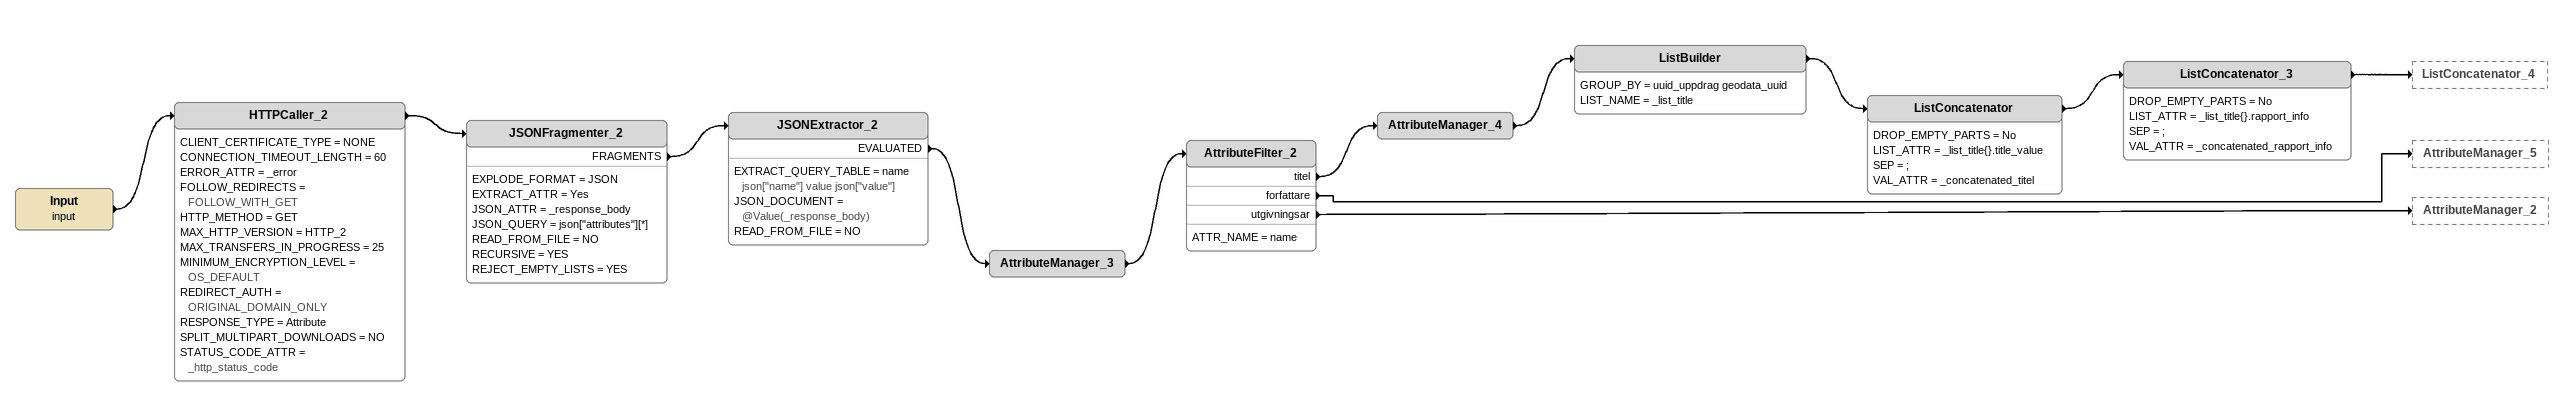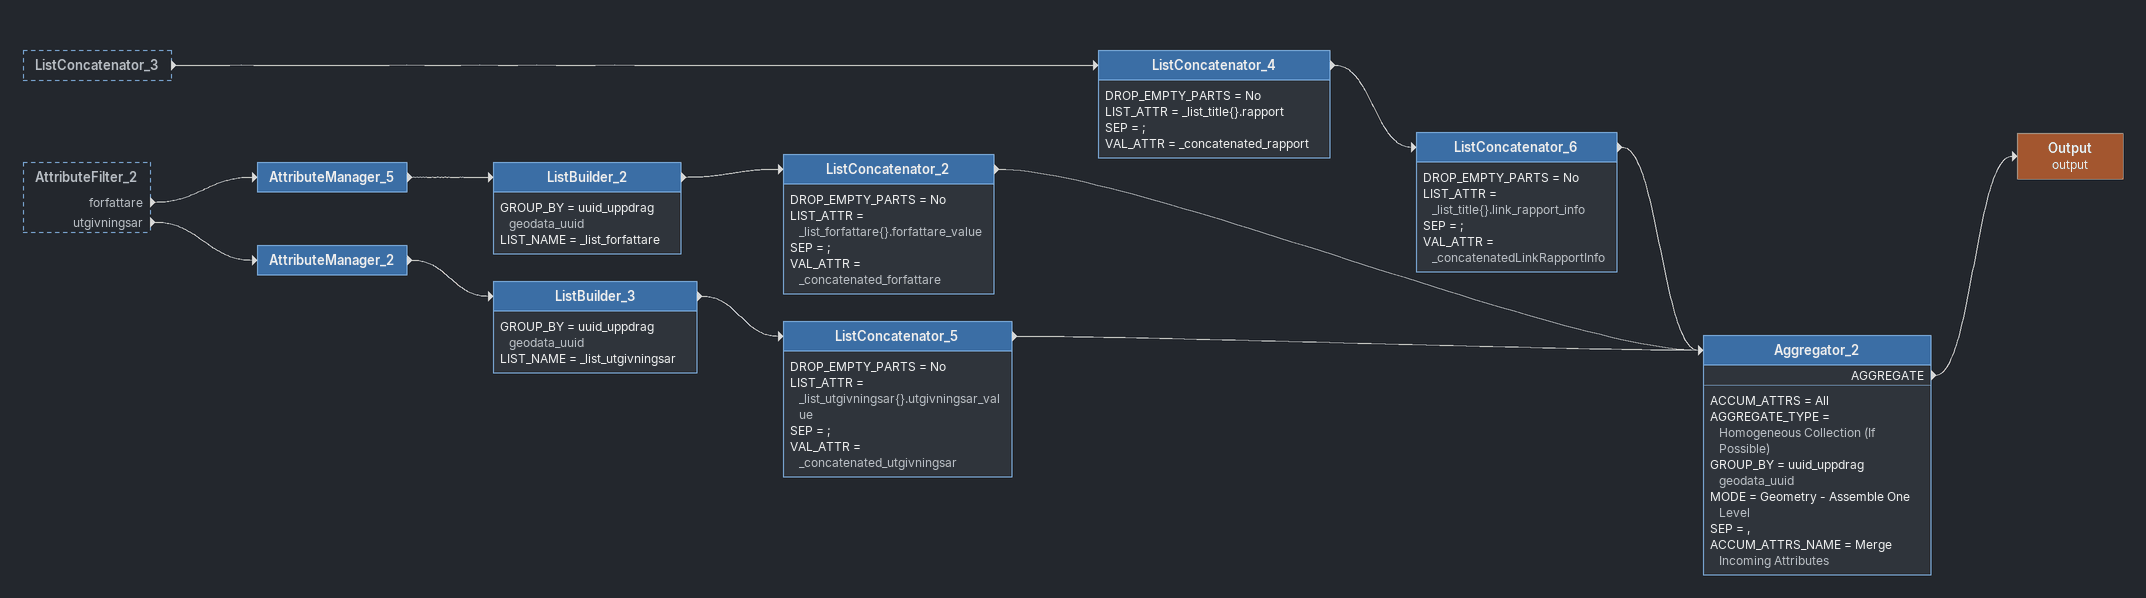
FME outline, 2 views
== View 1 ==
Input (input)
    -> HTTPCaller_2
HTTPCaller_2
    CLIENT_CERTIFICATE_TYPE = NONE
    CONNECTION_TIMEOUT_LENGTH = 60
    ERROR_ATTR = _error
    FOLLOW_REDIRECTS = FOLLOW_WITH_GET
    HTTP_METHOD = GET
    MAX_HTTP_VERSION = HTTP_2
    MAX_TRANSFERS_IN_PROGRESS = 25
    MINIMUM_ENCRYPTION_LEVEL = OS_DEFAULT
    REDIRECT_AUTH = ORIGINAL_DOMAIN_ONLY
    RESPONSE_TYPE = Attribute
    SPLIT_MULTIPART_DOWNLOADS = NO
    STATUS_CODE_ATTR = _http_status_code
    -> JSONFragmenter_2
JSONFragmenter_2
    EXPLODE_FORMAT = JSON
    EXTRACT_ATTR = Yes
    JSON_ATTR = _response_body
    JSON_QUERY = json["attributes"][*]
    READ_FROM_FILE = NO
    RECURSIVE = YES
    REJECT_EMPTY_LISTS = YES
    FRAGMENTS -> JSONExtractor_2
JSONExtractor_2
    EXTRACT_QUERY_TABLE = name json["name"] value json["value"]
    JSON_DOCUMENT = @Value(_response_body)
    READ_FROM_FILE = NO
    EVALUATED -> AttributeManager_3
AttributeManager_3
    -> AttributeFilter_2
AttributeFilter_2
    ATTR_NAME = name
    titel -> AttributeManager_4
    forfattare -> AttributeManager_5
    utgivningsar -> AttributeManager_2
AttributeManager_4
    -> ListBuilder
ListBuilder
    GROUP_BY = uuid_uppdrag geodata_uuid
    LIST_NAME = _list_title
    -> ListConcatenator
ListConcatenator
    DROP_EMPTY_PARTS = No
    LIST_ATTR = _list_title{}.title_value
    SEP = ;
    VAL_ATTR = _concatenated_titel
    -> ListConcatenator_3
ListConcatenator_3
    DROP_EMPTY_PARTS = No
    LIST_ATTR = _list_title{}.rapport_info
    SEP = ;
    VAL_ATTR = _concatenated_rapport_info
    -> ListConcatenator_4

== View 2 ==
ListConcatenator_3 [outside]
    -> ListConcatenator_4
AttributeFilter_2 [outside]
    forfattare -> AttributeManager_5
    utgivningsar -> AttributeManager_2
ListConcatenator_4
    DROP_EMPTY_PARTS = No
    LIST_ATTR = _list_title{}.rapport
    SEP = ;
    VAL_ATTR = _concatenated_rapport
    -> ListConcatenator_6
ListConcatenator_6
    DROP_EMPTY_PARTS = No
    LIST_ATTR = _list_title{}.link_rapport_info
    SEP = ;
    VAL_ATTR = _concatenatedLinkRapportInfo
    -> Aggregator_2
AttributeManager_5
    -> ListBuilder_2
ListBuilder_2
    GROUP_BY = uuid_uppdrag geodata_uuid
    LIST_NAME = _list_forfattare
    -> ListConcatenator_2
ListConcatenator_2
    DROP_EMPTY_PARTS = No
    LIST_ATTR = _list_forfattare{}.forfattare_value
    SEP = ;
    VAL_ATTR = _concatenated_forfattare
    -> Aggregator_2
AttributeManager_2
    -> ListBuilder_3
ListBuilder_3
    GROUP_BY = uuid_uppdrag geodata_uuid
    LIST_NAME = _list_utgivningsar
    -> ListConcatenator_5
ListConcatenator_5
    DROP_EMPTY_PARTS = No
    LIST_ATTR = _list_utgivningsar{}.utgivningsar_value
    SEP = ;
    VAL_ATTR = _concatenated_utgivningsar
    -> Aggregator_2
Aggregator_2
    ACCUM_ATTRS = All
    AGGREGATE_TYPE = Homogeneous Collection (If Possible)
    GROUP_BY = uuid_uppdrag geodata_uuid
    MODE = Geometry - Assemble One Level
    SEP = ,
    ACCUM_ATTRS_NAME = Merge Incoming Attributes
    AGGREGATE -> Output (output)
Output (output)
